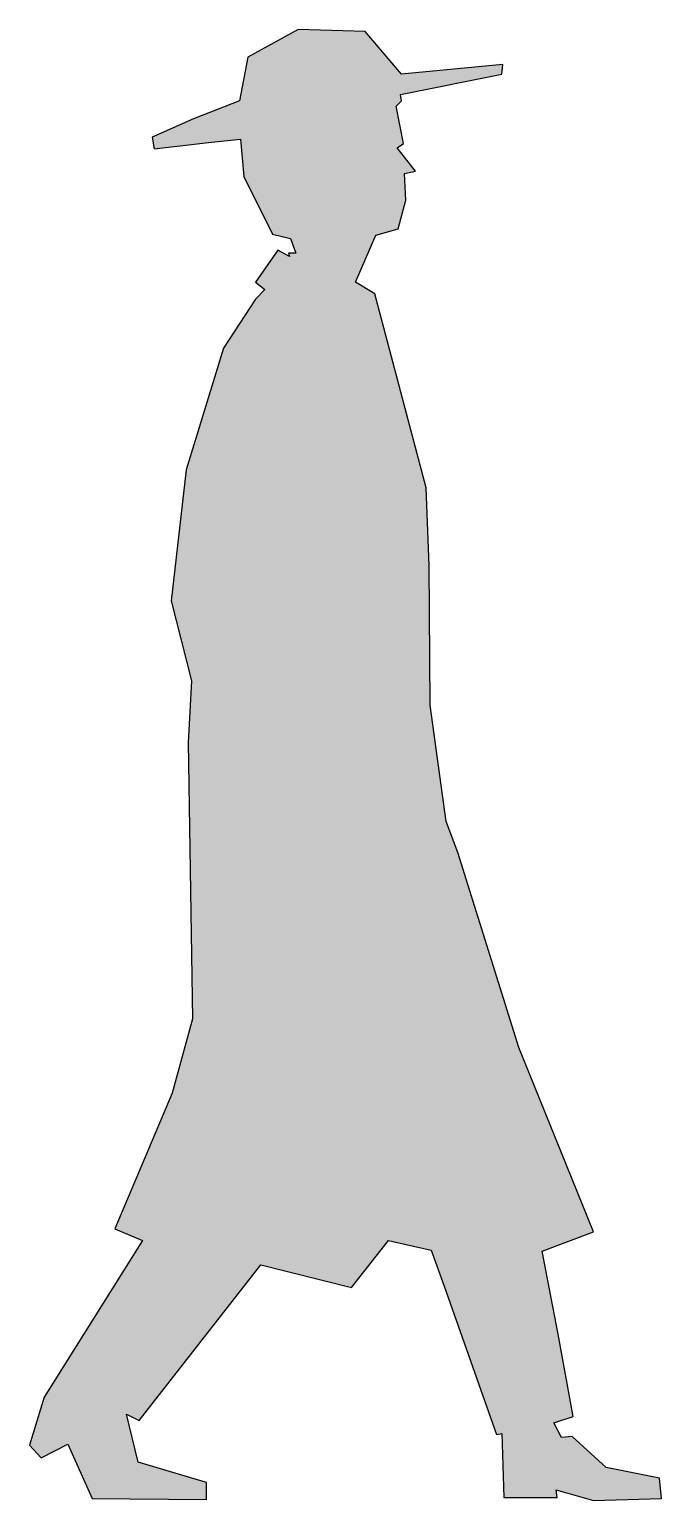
# Model space of a CAD drawing. Extents: x 6070 to 6781, y -2086 to -433.
import ezdxf

# ---------------------------------------------------------------- set-up
doc = ezdxf.new("R2010")
doc.units = 0
doc.layers.get('0').update_dxf_attribs({"linetype": 'CONTINUOUS'})

# ---------------------------------------------------------------- blocks, each defined once
blk = doc.blocks.new('*U0')
at = {"linetype": 'CONTINUOUS'}
for points in [[(6372.2, -433.2), (6316, -464.3), (6447.7, -435.6)], [(6447.7, -435.6), (6316, -464.3), (6488.4, -483.5)], [(6316, -464.3), (6306.4, -513.4), (6488.4, -483.5)], [(6602.2, -472.7), (6488.4, -483.5), (6601, -483.5)], [(6601, -483.5), (6306.4, -513.4), (6487.2, -506.2)], [(6488.4, -483.5), (6306.4, -513.4), (6601, -483.5)], [(6487.2, -506.2), (6306.4, -513.4), (6488.4, -513.4)], [(6488.4, -513.4), (6254.9, -533.8), (6482.4, -519.4)], [(6306.4, -513.4), (6254.9, -533.8), (6488.4, -513.4)], [(6482.4, -519.4), (6254.9, -533.8), (6490.8, -561.3)], [(6254.9, -533.8), (6208.2, -554.1), (6307.6, -556.5)], [(6254.9, -533.8), (6307.6, -556.5), (6490.8, -561.3)], [(6208.2, -554.1), (6271.7, -560.1), (6307.6, -556.5)], [(6208.2, -554.1), (6210.6, -567.3), (6271.7, -560.1)], [(6307.6, -556.5), (6311.2, -598.4), (6490.8, -561.3)], [(6490.8, -561.3), (6311.2, -598.4), (6483.6, -566.1)], [(6483.6, -566.1), (6311.2, -598.4), (6504, -592.5)], [(6504, -592.5), (6311.2, -598.4), (6492, -594.9)], [(6492, -594.9), (6311.2, -598.4), (6493.2, -624.8)], [(6311.2, -598.4), (6343.5, -663.1), (6493.2, -624.8)], [(6493.2, -624.8), (6343.5, -663.1), (6484.8, -657.1)], [(6484.8, -657.1), (6343.5, -663.1), (6459.7, -664.3)], [(6343.5, -663.1), (6363.9, -667.9), (6459.7, -664.3)], [(6459.7, -664.3), (6363.9, -667.9), (6436.9, -717)], [(6363.9, -667.9), (6369.9, -684.7), (6436.9, -717)], [(6349.5, -681.1), (6324.3, -717), (6362.7, -688.3)], [(6362.7, -688.3), (6324.3, -717), (6436.9, -717)], [(6361.5, -684.7), (6362.7, -688.3), (6436.9, -717)], [(6436.9, -717), (6369.9, -684.7), (6361.5, -684.7)], [(6324.3, -717), (6335.1, -725.4), (6458.5, -730.2)], [(6436.9, -717), (6324.3, -717), (6458.5, -730.2)], [(6335.1, -725.4), (6324.3, -736.2), (6458.5, -730.2)], [(6324.3, -736.2), (6288.4, -791.2), (6516, -948.1)], [(6458.5, -730.2), (6324.3, -736.2), (6516, -948.1)], [(6288.4, -791.2), (6246.5, -927.8), (6516, -948.1)], [(6246.5, -927.8), (6229.7, -1075.1), (6516, -948.1)], [(6516, -948.1), (6229.7, -1075.1), (6519.5, -1035.5)], [(6519.5, -1035.5), (6229.7, -1075.1), (6520.7, -1192.4)], [(6229.7, -1075.1), (6252.5, -1164.9), (6520.7, -1192.4)], [(6252.5, -1164.9), (6248.9, -1234.3), (6520.7, -1192.4)], [(6520.7, -1192.4), (6248.9, -1234.3), (6538.7, -1323)], [(6248.9, -1234.3), (6253.7, -1544.5), (6538.7, -1323)], [(6538.7, -1323), (6253.7, -1544.5), (6551.9, -1357.7)], [(6551.9, -1357.7), (6253.7, -1544.5), (6620.1, -1576.8)], [(6253.7, -1544.5), (6230.9, -1628.3), (6620.1, -1576.8)], [(6620.1, -1576.8), (6230.9, -1628.3), (6704, -1784)], [(6230.9, -1628.3), (6166.3, -1780.4), (6704, -1784)], [(6166.3, -1780.4), (6197.4, -1793.6), (6704, -1784)], [(6704, -1784), (6197.4, -1793.6), (6474, -1793.6)], [(6704, -1784), (6474, -1793.6), (6646.5, -1805.6)], [(6197.4, -1793.6), (6087.2, -1969.6), (6330.3, -1821.1)], [(6197.4, -1793.6), (6330.3, -1821.1), (6474, -1793.6)], [(6474, -1793.6), (6330.3, -1821.1), (6432.1, -1846.3)], [(6474, -1793.6), (6521.9, -1804.4), (6646.5, -1805.6)], [(6521.9, -1804.4), (6536.3, -1845.1), (6646.5, -1805.6)], [(6646.5, -1805.6), (6536.3, -1845.1), (6664.4, -1899)], [(6330.3, -1821.1), (6087.2, -1969.6), (6179.4, -1988.8)], [(6330.3, -1821.1), (6179.4, -1988.8), (6193.8, -1996)], [(6536.3, -1845.1), (6595, -2011.5), (6664.4, -1899)], [(6664.4, -1899), (6595, -2011.5), (6681.2, -1991.2)], [(6087.2, -1969.6), (6070.5, -2023.5), (6113.6, -2022.3)], [(6087.2, -1969.6), (6113.6, -2022.3), (6179.4, -1988.8)], [(6179.4, -1988.8), (6113.6, -2022.3), (6192.6, -2042.7)], [(6681.2, -1991.2), (6595, -2011.5), (6601, -2010.3)], [(6681.2, -1991.2), (6601, -2010.3), (6659.7, -1998.4)], [(6659.7, -1998.4), (6601, -2010.3), (6668, -2015.1)], [(6601, -2010.3), (6603.4, -2082.2), (6668, -2015.1)], [(6668, -2015.1), (6603.4, -2082.2), (6718.3, -2048.7)], [(6680, -2013.9), (6668, -2015.1), (6718.3, -2048.7)], [(6113.6, -2022.3), (6070.5, -2023.5), (6083.6, -2037.9)], [(6113.6, -2022.3), (6141.1, -2083.4), (6192.6, -2042.7)], [(6192.6, -2042.7), (6141.1, -2083.4), (6269.3, -2065.4)], [(6718.3, -2048.7), (6603.4, -2082.2), (6662.1, -2073.8)], [(6718.3, -2048.7), (6662.1, -2073.8), (6778.2, -2060.6)], [(6269.3, -2065.4), (6141.1, -2083.4), (6269.3, -2084.6)], [(6778.2, -2060.6), (6662.1, -2073.8), (6780.6, -2083.4)], [(6662.1, -2073.8), (6603.4, -2082.2), (6663.2, -2082.2)], [(6662.1, -2073.8), (6704, -2085.8), (6780.6, -2083.4)]]:
    blk.add_solid(points, dxfattribs=at)

msp = doc.modelspace()

# ---------------------------------------------------------------- linework, layer by layer
at = {"color": 0}
for points in [[(6372.2, -433.2), (6316, -464.3), (6306.4, -513.4), (6254.9, -533.8), (6208.2, -554.1), (6210.6, -567.3), (6271.7, -560.1), (6307.6, -556.5), (6311.2, -598.4), (6343.5, -663.1), (6363.9, -667.9), (6369.9, -684.7), (6361.5, -684.7), (6362.7, -688.3), (6349.5, -681.1), (6324.3, -717), (6335.1, -725.4), (6324.3, -736.2), (6288.4, -791.2), (6246.5, -927.8), (6229.7, -1075.1), (6252.5, -1164.9), (6248.9, -1234.3), (6253.7, -1544.5), (6230.9, -1628.3), (6166.3, -1780.4), (6197.4, -1793.6), (6087.2, -1969.6), (6070.5, -2023.5), (6083.6, -2037.9), (6113.6, -2022.3), (6141.1, -2083.4), (6269.3, -2084.6), (6269.3, -2065.4), (6192.6, -2042.7), (6179.4, -1988.8), (6193.8, -1996), (6330.3, -1821.1), (6432.1, -1846.3), (6474, -1793.6), (6521.9, -1804.4), (6536.3, -1845.1), (6595, -2011.5), (6601, -2010.3), (6603.4, -2082.2), (6663.2, -2082.2), (6662.1, -2073.8), (6704, -2085.8), (6780.6, -2083.4), (6778.2, -2060.6), (6718.3, -2048.7), (6680, -2013.9), (6668, -2015.1), (6659.7, -1998.4), (6681.2, -1991.2), (6664.4, -1899), (6646.5, -1805.6), (6704, -1784), (6620.1, -1576.8), (6551.9, -1357.7), (6538.7, -1323), (6520.7, -1192.4), (6519.5, -1035.5), (6516, -948.1), (6458.5, -730.2), (6436.9, -717), (6459.7, -664.3), (6484.8, -657.1), (6493.2, -624.8), (6492, -594.9), (6504, -592.5), (6483.6, -566.1), (6490.8, -561.3), (6482.4, -519.4), (6488.4, -513.4), (6487.2, -506.2), (6601, -483.5), (6602.2, -472.7), (6488.4, -483.5), (6447.7, -435.6), (6372.2, -433.2)], [(6372.2, -433.2), (6316, -464.3), (6306.4, -513.4), (6254.9, -533.8), (6208.2, -554.1), (6210.6, -567.3), (6271.7, -560.1), (6307.6, -556.5), (6311.2, -598.4), (6343.5, -663.1), (6363.9, -667.9), (6369.9, -684.7), (6361.5, -684.7), (6362.7, -688.3), (6349.5, -681.1), (6324.3, -717), (6335.1, -725.4), (6324.3, -736.2), (6288.4, -791.2), (6246.5, -927.8), (6229.7, -1075.1), (6252.5, -1164.9), (6248.9, -1234.3), (6253.7, -1544.5), (6230.9, -1628.3), (6166.3, -1780.4), (6197.4, -1793.6), (6087.2, -1969.6), (6070.5, -2023.5), (6083.6, -2037.9), (6113.6, -2022.3), (6141.1, -2083.4), (6269.3, -2084.6), (6269.3, -2065.4), (6192.6, -2042.7), (6179.4, -1988.8), (6193.8, -1996), (6330.3, -1821.1), (6432.1, -1846.3), (6474, -1793.6), (6521.9, -1804.4), (6536.3, -1845.1), (6595, -2011.5), (6601, -2010.3), (6603.4, -2082.2), (6663.2, -2082.2), (6662.1, -2073.8), (6704, -2085.8), (6780.6, -2083.4), (6778.2, -2060.6), (6718.3, -2048.7), (6680, -2013.9), (6668, -2015.1), (6659.7, -1998.4), (6681.2, -1991.2), (6664.4, -1899), (6646.5, -1805.6), (6704, -1784), (6620.1, -1576.8), (6551.9, -1357.7), (6538.7, -1323), (6520.7, -1192.4), (6519.5, -1035.5), (6516, -948.1), (6458.5, -730.2), (6436.9, -717), (6459.7, -664.3), (6484.8, -657.1), (6493.2, -624.8), (6492, -594.9), (6504, -592.5), (6483.6, -566.1), (6490.8, -561.3), (6482.4, -519.4), (6488.4, -513.4), (6487.2, -506.2), (6601, -483.5), (6602.2, -472.7), (6488.4, -483.5), (6447.7, -435.6), (6372.2, -433.2), (6372.2, -433.2)]]:
    msp.add_lwpolyline(points, dxfattribs=at)

# ---------------------------------------------------------------- block references
at = {"color": 0, "linetype": 'CONTINUOUS'}
msp.add_blockref('*U0', (0, 0), dxfattribs=at)

doc.saveas('drawing.dxf')
